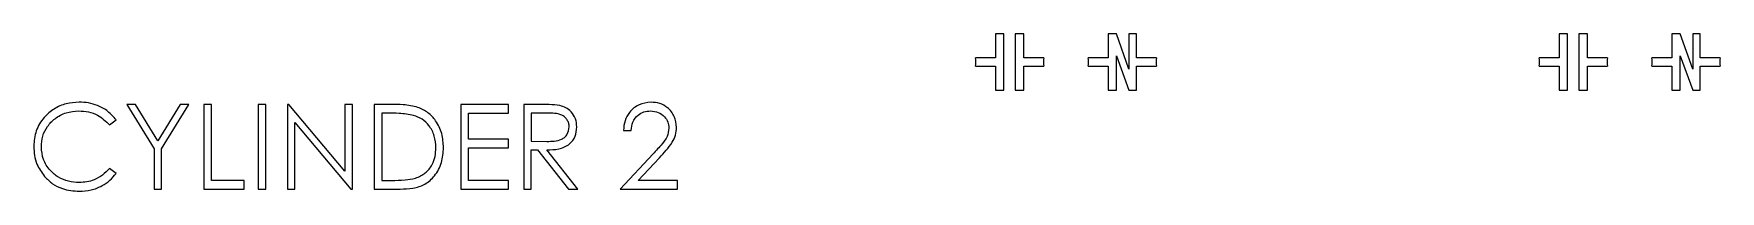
# Model space of a CAD drawing. Header units: millimetres. Extents: x -148 to 776, y -1017 to -448.
# Drawn here: x 412.7 to 711.9, y -796.9 to -769.1 of the extents above; entities outside this region: 3.
import ezdxf

# ---------------------------------------------------------------- set-up
doc = ezdxf.new("R2010")
doc.units = ezdxf.units.MM
doc.header["$PDSIZE"] = -1

msp = doc.modelspace()

# ---------------------------------------------------------------- linework, layer by layer
at = {"color": 7, "linetype": 'Continuous', "lineweight": 25}
for p, q in [((583.33, -769.05), (583.33, -773.3)), ((584.83, -769.05), (583.33, -769.05)), ((584.83, -779.05), (584.83, -769.05)), ((588.33, -769.05), (586.83, -769.05)), ((586.83, -769.05), (586.83, -779.05)), ((588.33, -773.3), (588.33, -769.05)), ((603.33, -769.05), (603.33, -773.3)), ((604.77, -769.05), (603.33, -769.05)), ((607.01, -775.33), (604.77, -769.05)), ((607.01, -769.05), (607.01, -775.33)), ((608.33, -769.05), (607.01, -769.05)), ((608.33, -773.3), (608.33, -769.05)), ((683.33, -769.05), (683.33, -773.3)), ((684.83, -769.05), (683.33, -769.05)), ((684.83, -779.05), (684.83, -769.05)), ((688.33, -769.05), (686.83, -769.05)), ((686.83, -769.05), (686.83, -779.05)), ((688.33, -773.3), (688.33, -769.05)), ((703.33, -769.05), (703.33, -773.3)), ((704.77, -769.05), (703.33, -769.05)), ((707.01, -775.33), (704.77, -769.05)), ((707.01, -769.05), (707.01, -775.33)), ((708.33, -769.05), (707.01, -769.05)), ((708.33, -773.3), (708.33, -769.05)), ((583.33, -773.3), (579.76, -773.3)), ((579.76, -774.8), (583.33, -774.8)), ((583.33, -774.8), (583.33, -779.05)), ((591.9, -773.3), (588.33, -773.3)), ((588.33, -774.8), (591.9, -774.8)), ((588.33, -779.05), (588.33, -774.8)), ((603.33, -773.3), (599.76, -773.3)), ((599.76, -774.8), (603.33, -774.8)), ((603.33, -774.8), (603.33, -779.05)), ((604.77, -772.97), (607.01, -779.05)), ((604.77, -779.05), (604.77, -772.97)), ((611.9, -773.3), (608.33, -773.3)), ((608.33, -774.8), (611.9, -774.8)), ((608.33, -779.05), (608.33, -774.8)), ((683.33, -773.3), (679.76, -773.3)), ((679.76, -774.8), (683.33, -774.8)), ((683.33, -774.8), (683.33, -779.05)), ((691.9, -773.3), (688.33, -773.3)), ((688.33, -774.8), (691.9, -774.8)), ((688.33, -779.05), (688.33, -774.8)), ((703.33, -773.3), (699.76, -773.3)), ((699.76, -774.8), (703.33, -774.8)), ((703.33, -774.8), (703.33, -779.05)), ((704.77, -772.97), (707.01, -779.05)), ((704.77, -779.05), (704.77, -772.97)), ((711.9, -773.3), (708.33, -773.3)), ((708.33, -774.8), (711.9, -774.8)), ((708.33, -779.05), (708.33, -774.8)), ((583.33, -779.05), (584.83, -779.05)), ((586.83, -779.05), (588.33, -779.05)), ((603.33, -779.05), (604.77, -779.05)), ((607.01, -779.05), (608.33, -779.05)), ((683.33, -779.05), (684.83, -779.05)), ((686.83, -779.05), (688.33, -779.05)), ((703.33, -779.05), (704.77, -779.05)), ((707.01, -779.05), (708.33, -779.05)), ((429.25, -781.55), (434.06, -789.42)), ((430.79, -781.55), (429.25, -781.55)), ((434.73, -787.99), (430.79, -781.55)), ((438.67, -781.55), (434.73, -787.99)), ((435.4, -789.42), (440.21, -781.55)), ((440.21, -781.55), (438.67, -781.55)), ((442.9, -781.55), (442.9, -796.55)), ((444.25, -781.55), (442.9, -781.55)), ((444.25, -795.01), (444.25, -781.55)), ((453.86, -781.55), (452.52, -781.55)), ((452.52, -781.55), (452.52, -796.55)), ((453.86, -796.55), (453.86, -781.55)), ((457.71, -781.55), (457.71, -796.55)), ((457.99, -781.55), (457.71, -781.55)), ((467.9, -793.36), (457.99, -781.55)), ((467.9, -781.55), (467.9, -793.36)), ((469.25, -781.55), (467.9, -781.55)), ((469.25, -796.55), (469.25, -781.55)), ((476.12, -781.55), (473.1, -781.55)), ((473.1, -781.55), (473.1, -796.55)), ((475.5, -783.09), (474.44, -783.09)), ((474.44, -783.09), (474.44, -795.01)), ((496.94, -781.55), (488.48, -781.55)), ((488.48, -781.55), (488.48, -796.55)), ((489.83, -783.09), (496.94, -783.09)), ((489.83, -787.7), (489.83, -783.09)), ((496.94, -783.09), (496.94, -781.55)), ((499.63, -781.55), (499.63, -796.55)), ((502.64, -781.55), (499.63, -781.55)), ((503.79, -783.09), (500.98, -783.09)), ((500.98, -783.09), (500.98, -788.09)), ((426.15, -785.2), (427.33, -784.3)), ((459.06, -796.55), (459.06, -784.77)), ((459.06, -784.77), (468.94, -796.55)), ((517.33, -786.17), (518.67, -786.17)), ((434.06, -789.42), (434.06, -796.55)), ((435.4, -796.55), (435.4, -789.42)), ((496.94, -787.7), (489.83, -787.7)), ((489.83, -789.24), (496.94, -789.24)), ((489.83, -795.01), (489.83, -789.24)), ((496.94, -789.24), (496.94, -787.7)), ((500.98, -788.09), (503.73, -788.11)), ((500.98, -789.63), (502.07, -789.63)), ((500.98, -796.55), (500.98, -789.63)), ((502.07, -789.63), (507.58, -796.55)), ((509.25, -796.55), (503.74, -789.63)), ((522.57, -790.34), (516.75, -796.55)), ((519.96, -795.01), (523.72, -791.01)), ((427.33, -793.79), (426.15, -792.9)), ((450.02, -795.01), (444.25, -795.01)), ((450.02, -796.55), (450.02, -795.01)), ((474.44, -795.01), (476.16, -795.01)), ((496.94, -795.01), (489.83, -795.01)), ((496.94, -796.55), (496.94, -795.01)), ((526.94, -795.01), (519.96, -795.01)), ((526.94, -796.55), (526.94, -795.01)), ((434.06, -796.55), (435.4, -796.55)), ((442.9, -796.55), (450.02, -796.55)), ((452.52, -796.55), (453.86, -796.55)), ((457.71, -796.55), (459.06, -796.55)), ((468.94, -796.55), (469.25, -796.55)), ((473.1, -796.55), (477.74, -796.55)), ((488.48, -796.55), (496.94, -796.55)), ((499.63, -796.55), (500.98, -796.55)), ((507.58, -796.55), (509.25, -796.55)), ((516.75, -796.55), (526.94, -796.55))]:
    msp.add_line(p, q, dxfattribs=at)
at = {"color": 7, "linetype": 'Continuous'}
for q in [(-148.32, -1010.35), (-144.79, -1017.42)]:
    msp.add_line((-148.32, -1017.42), q, dxfattribs=at)
at = {"color": 7, "linetype": 'Continuous', "lineweight": 25}
for centre, start, end in [((575.83, -774.05), 349.1931, 10.8069), ((595.83, -774.05), 169.1931, 190.8069), ((595.83, -774.05), 349.1931, 10.8069), ((615.83, -774.05), 169.1931, 190.8069), ((675.83, -774.05), 349.1931, 10.8069), ((695.83, -774.05), 169.1931, 190.8069), ((695.83, -774.05), 349.1931, 10.8069), ((715.83, -774.05), 169.1931, 190.8069)]:
    msp.add_arc(centre, 4, start, end, dxfattribs=at)
for points, knots in [([(420.78, -781.17), (420, -781.21), (418.44, -781.31), (416.26, -782.28), (414.38, -783.91), (412.95, -786.2), (412.79, -788.04), (412.71, -788.96)], [0, 0, 0, 0, 0.186957, 0.373701, 0.560526, 0.780171, 1, 1, 1, 1]), ([(414.06, -789.07), (414.1, -788.43), (414.2, -787.15), (415.08, -785.4), (416.51, -783.94), (418.44, -782.9), (419.94, -782.77), (420.7, -782.7)], [0, 0, 0, 0, 0.186789, 0.373421, 0.560077, 0.780017, 1, 1, 1, 1]), ([(420.7, -782.7), (421.28, -782.74), (422.43, -782.81), (424.42, -783.51), (425.49, -784.56), (426.15, -785.2)], [0, 0, 0, 0, 0.280727, 0.561273, 1, 1, 1, 1]), ([(427.33, -784.3), (426.87, -783.77), (425.94, -782.7), (424.19, -781.75), (422.44, -781.24), (421.34, -781.19), (420.78, -781.17)], [0, 0, 0, 0, 0.279731, 0.559586, 0.779743, 1, 1, 1, 1]), ([(480.11, -783.51), (479.25, -783.36), (477.73, -783.09), (476.18, -783.09), (475.5, -783.09)], [0, 0, 0, 0, 0.559542, 1, 1, 1, 1]), ([(480.88, -782.09), (480.01, -781.9), (478.44, -781.55), (476.83, -781.55), (476.12, -781.55)], [0, 0, 0, 0, 0.5593568, 1, 1, 1, 1]), ([(484.06, -789.24), (484.01, -788.53), (483.91, -787.13), (482.98, -785.37), (481.65, -784.1), (480.62, -783.71), (480.11, -783.51)], [0, 0, 0, 0, 0.280178, 0.559765, 0.779797, 1, 1, 1, 1]), ([(485.4, -789.24), (485.35, -788.39), (485.24, -786.7), (484.21, -784.54), (482.71, -782.91), (481.49, -782.37), (480.88, -782.09)], [0, 0, 0, 0, 0.280236, 0.559935, 0.779933, 1, 1, 1, 1]), ([(506.03, -781.76), (505.4, -781.68), (504.27, -781.55), (503.14, -781.55), (502.64, -781.55)], [0, 0, 0, 0, 0.559717, 1, 1, 1, 1]), ([(507.71, -785.56), (507.69, -785.34), (507.66, -784.9), (507.36, -784.3), (506.94, -783.79), (506.2, -783.3), (505.1, -783.11), (504.23, -783.1), (503.79, -783.09)], [0, 0, 0, 0, 0.125015, 0.250032, 0.375077, 0.50011, 0.7495, 1, 1, 1, 1]), ([(509.06, -785.56), (509.02, -785.07), (508.93, -784.08), (508.15, -782.9), (507.15, -782.1), (506.41, -781.87), (506.03, -781.76)], [0, 0, 0, 0, 0.2798995, 0.5593266, 0.7796052, 1, 1, 1, 1]), ([(522.22, -781.17), (521.49, -781.25), (520.03, -781.42), (518.42, -782.79), (517.49, -784.45), (517.38, -785.59), (517.33, -786.17)], [0, 0, 0, 0, 0.279483, 0.558987, 0.77932, 1, 1, 1, 1]), ([(518.67, -786.17), (518.75, -785.66), (518.9, -784.64), (519.78, -783.46), (520.94, -782.8), (521.75, -782.74), (522.15, -782.7)], [0, 0, 0, 0, 0.2804337, 0.5596038, 0.7795885, 1, 1, 1, 1]), ([(522.15, -782.7), (522.61, -782.75), (523.54, -782.85), (524.6, -783.65), (525.29, -784.65), (525.37, -785.38), (525.4, -785.75)], [0, 0, 0, 0, 0.2799002, 0.5596137, 0.7798464, 1, 1, 1, 1]), ([(526.75, -785.63), (526.67, -784.96), (526.51, -783.63), (525.3, -782.14), (523.79, -781.28), (522.74, -781.2), (522.22, -781.17)], [0, 0, 0, 0, 0.279501, 0.55928, 0.779425, 1, 1, 1, 1]), ([(503.73, -788.11), (504.17, -788.1), (505.06, -788.09), (506.18, -787.86), (506.94, -787.37), (507.53, -786.68), (507.64, -786.01), (507.71, -785.56)], [0, 0, 0, 0, 0.251139, 0.50113, 0.626474, 0.751856, 1, 1, 1, 1]), ([(503.74, -789.63), (504.45, -789.6), (505.86, -789.56), (507.75, -788.77), (508.89, -787.24), (509, -786.12), (509.06, -785.56)], [0, 0, 0, 0, 0.281289, 0.560374, 0.77996, 1, 1, 1, 1]), ([(525.4, -785.75), (525.33, -786.26), (525.19, -787.3), (524.02, -788.79), (523.12, -789.75), (522.57, -790.34)], [0, 0, 0, 0, 0.278717, 0.558849, 1, 1, 1, 1]), ([(523.72, -791.01), (524.12, -790.57), (524.92, -789.7), (525.94, -788.41), (526.64, -787.03), (526.71, -786.09), (526.75, -785.63)], [0, 0, 0, 0, 0.2803953, 0.560592, 0.7802685, 1, 1, 1, 1]), ([(412.71, -788.96), (412.74, -789.5), (412.79, -790.59), (413.3, -792.48), (414.12, -793.62), (414.61, -794.31)], [0, 0, 0, 0, 0.280428, 0.560728, 1, 1, 1, 1]), ([(420.79, -795.4), (420.15, -795.36), (418.86, -795.28), (417.05, -794.53), (415.46, -793.22), (414.26, -791.35), (414.12, -789.83), (414.06, -789.07)], [0, 0, 0, 0, 0.186992, 0.373781, 0.560606, 0.780206, 1, 1, 1, 1]), ([(477.74, -796.55), (478.49, -796.53), (479.99, -796.48), (482.2, -795.81), (484, -794.18), (485.21, -791.9), (485.34, -790.13), (485.4, -789.24)], [0, 0, 0, 0, 0.187244, 0.373747, 0.560085, 0.779874, 1, 1, 1, 1]), ([(480.45, -794.63), (481.05, -794.37), (482.26, -793.84), (483.4, -792.36), (483.98, -790.77), (484.03, -789.75), (484.06, -789.24)], [0, 0, 0, 0, 0.27959, 0.559122, 0.779407, 1, 1, 1, 1]), ([(414.61, -794.31), (415.07, -794.77), (415.99, -795.69), (418.11, -796.73), (419.78, -796.86), (420.8, -796.94)], [0, 0, 0, 0, 0.2802, 0.56038, 1, 1, 1, 1]), ([(426.15, -792.9), (425.75, -793.31), (424.96, -794.13), (423.55, -794.91), (422.14, -795.33), (421.24, -795.38), (420.79, -795.4)], [0, 0, 0, 0, 0.279996, 0.559782, 0.779875, 1, 1, 1, 1]), ([(420.8, -796.94), (421.5, -796.89), (422.91, -796.81), (424.75, -796.08), (426.26, -795.06), (426.97, -794.21), (427.33, -793.79)], [0, 0, 0, 0, 0.280014, 0.559822, 0.77989, 1, 1, 1, 1]), ([(476.16, -795.01), (476.97, -795.01), (478.41, -795.02), (479.83, -794.75), (480.45, -794.63)], [0, 0, 0, 0, 0.560426, 1, 1, 1, 1])]:
    msp.add_open_spline(points, degree=3, knots=knots, dxfattribs=at)
at = {"color": 7, "linetype": 'Continuous'}
msp.add_point((-148.32, -1017.42), dxfattribs=at)

doc.saveas('drawing.dxf')
